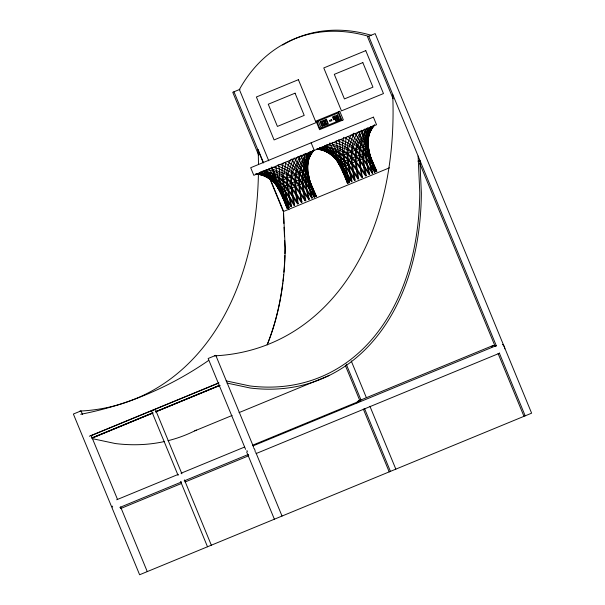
<?xml version="1.0" encoding="UTF-8"?>
<svg xmlns="http://www.w3.org/2000/svg" width="605" height="605" viewBox="0 0 605 605"><rect width="100%" height="100%" fill="white"/><g stroke="black" fill="none" stroke-linecap="round" stroke-linejoin="round"><path stroke-width="0.91" d="M291.852 158.986L294.121 163.032L297.078 166.42L300.193 168.818L302.334 172.115L315.772 196.58C309.73 182.392 302.5 164.628 312.914 150.501M352.307 134.068L354.575 138.114L357.532 141.502L360.648 143.899L362.788 147.196L376.227 171.661C370.184 157.474 362.955 139.71 373.368 125.583M285.696 162.231L284.584 171.57L283.367 175.745L283.397 179.919L285.091 190.756L289.205 207.53L281.166 192.375L275.683 178.914L275.388 175.359L273.921 171.359L271.448 168.107M346.151 137.312L345.039 146.652L343.829 150.826L343.852 155.001L345.546 165.838L349.667 182.612L341.621 167.456L336.138 153.995L335.851 150.441L334.384 146.44L331.903 143.188M294.166 157.89L301.298 168.356L315.931 196.512C309.624 182.271 302.455 164.265 313.481 150.267M355.127 133.614L361.752 143.438L376.386 171.593C370.079 157.353 362.909 139.347 373.943 125.348M306.78 153.541C305.268 168.5 308.535 183.602 312.278 198.016C303.793 185.168 295.474 169.158 279.57 164.379M367.341 127.723C365.556 142.977 368.944 158.397 372.733 173.098C364.248 160.249 355.929 144.24 340.025 139.46M305.018 154.275L304.202 158.881L301.373 164.651L298.908 173.529L298.711 185.145L301.419 202.493C294.779 193.449 288.373 183.02 278.058 177.938C272.076 175.42 265.867 173.514 259.462 172.425M365.473 129.349L364.656 133.962L361.828 139.732L359.37 148.611L359.166 160.227L361.873 177.575C355.241 168.53 348.828 158.102 338.52 153.02C332.531 150.501 326.322 148.596 319.916 147.507M283.132 163.078C279.434 178.052 285.81 193.192 288.903 207.651C281.257 194.984 276.954 180.827 268.9 168.44M343.761 137.335C339.7 152.551 346.181 168.024 349.365 182.733C341.712 170.065 337.409 155.909 329.362 143.521M293.107 158.964L288.003 173.839L287.345 178.293L288.169 189.494L291.595 206.547L282.701 191.74L273.157 179.957L271.978 176.766L269.323 173.257L265.497 170.557M353.834 133.183L348.457 148.921L347.799 153.375L348.624 164.575L352.049 181.621L343.156 166.821L333.612 155.039L332.432 151.847L329.778 148.338L325.951 145.639M310.985 151.431L302.893 171.888L303.286 178.195L302.795 183.459L305.805 200.686C296.768 186.272 284.176 170.943 265.776 169.823M371.447 126.513L363.355 146.97L363.741 153.277L363.25 158.54L366.259 175.768C357.222 161.353 344.631 146.017 326.231 144.905M309.798 151.923C301.101 167.093 300.375 184.207 305.215 200.928L294.915 186.711L290.839 183.323L286.573 178.611L277.355 174.55L264.105 170.618M370.252 127.005C361.556 142.167 360.83 159.289 365.67 176.01L355.369 161.792L351.293 158.404L347.028 153.693L337.809 149.632L324.56 145.699M290.672 159.803C282.762 174.399 288.139 191.619 291.164 206.721C282.406 194.878 277.945 180.683 275.842 166.299M351.127 134.885C343.216 149.48 348.593 166.7 351.626 181.803C342.725 169.733 338.195 155.235 336.198 140.564M300.065 155.931L292.744 171.888L291.557 176.562L291.723 188.026L294.673 205.276C287.103 190.802 275.313 178.861 260.452 172.259M360.519 131.013L353.199 146.962L352.012 151.643L352.178 163.108L355.127 180.358C347.557 165.883 335.767 153.942 320.907 147.34M297.91 156.687C287.239 170.784 290.808 189.599 294.151 205.488L284.66 190.938L280.849 187.444L276.916 182.589L264.627 175.193L259.258 172.75M358.364 131.769C347.701 145.865 351.263 164.681 354.606 180.57L345.115 166.02L341.303 162.526L337.378 157.671L325.082 150.274L319.712 147.832M306.047 153.337L299.414 165.46L295.732 174.837L296.034 181.182L295.52 186.461L298.227 203.809C289.568 189.062 276.568 174.149 258.154 173.37M366.501 128.411L359.869 140.534L356.194 149.919L356.489 156.264L355.974 161.543L358.689 178.891C350.023 164.144 337.023 149.231 318.608 148.452M313.708 150.615C302.818 164.643 304.791 183.239 309.299 199.249C300.473 185.614 289.742 169.755 272.242 167.267M374.616 124.963C363.272 139.339 365.148 157.776 369.753 174.331C360.928 160.696 350.197 144.837 332.697 142.349M310.615 151.341C305.873 158.041 302.077 165.415 299.604 173.242C299.452 183.02 299.709 192.609 302.024 202.244C292.994 187.285 279.434 172.364 260.626 171.85M371.069 126.422C366.327 133.123 362.531 140.496 360.058 148.323C359.907 158.102 360.164 167.683 362.486 177.325C353.547 162.707 340.418 147.779 321.951 147.075M313.352 150.214L308.898 156.945L306.909 170.232L308.784 175.926L309.427 180.729L314.539 197.086C306.553 184.646 300.405 169.408 287.231 161.384M373.807 125.296L369.352 132.026L367.371 145.313L369.247 151.008L369.882 155.81L375.002 172.168C367.008 159.728 360.86 144.489 347.686 136.465M313.587 150.66C302.001 164.356 304.383 183.474 308.777 199.461L298.711 185.145L290.755 176.887L286.619 174.414L270.178 168.25M374.54 124.993C362.554 138.802 364.641 158.253 369.231 174.542L359.166 160.227L351.21 151.968L347.073 149.488L329.763 143.022M304.292 153.942C292.026 167.706 293.894 187.452 297.645 204.051C291.179 194.976 285.023 184.434 274.836 179.269C269.157 176.35 263.009 174.565 256.724 173.552M364.755 129.024C352.481 142.78 354.349 162.533 358.099 179.133C351.634 170.058 345.478 159.516 335.291 154.343C329.612 151.431 323.463 149.647 317.179 148.633M312.21 151.091L307.62 157.474C306.259 171.132 307.34 184.926 311.855 198.19L302.266 183.678L294.96 175.155L291.36 172.455L277.256 165.498M372.665 126.173L368.074 132.555C366.713 146.213 367.795 160.007 372.309 173.272L362.728 158.76L355.415 150.237L351.815 147.537L337.711 140.579M308.86 152.475L304.202 158.881C307.083 171.684 310.327 184.51 314.237 197.207L305.344 182.407L298.908 173.529L295.989 170.549L292.185 168.44L284.811 162.594M369.322 127.549L364.656 133.962C367.537 146.765 370.782 159.591 374.692 172.289L365.806 157.489L359.37 148.611L356.443 145.631L352.639 143.521L345.274 137.675M239.958 89.321L232.751 92.293L258.645 155.122M338.671 112.704L316.975 121.643L319.841 128.6L341.538 119.654M257.238 173.453C264.181 174.663 269.898 178.725 274.95 183.406L307.363 170.043M317.693 148.535C324.643 149.737 330.353 153.806 335.404 158.487L367.817 145.124M256.664 173.688C265.391 175.503 274.262 180.108 278.081 188.586L308.784 175.926M317.126 148.769C325.853 150.584 334.716 155.19 338.535 163.668L369.247 151.008M263.024 170.723C271.055 176.108 276.092 184.328 280.591 192.617L309.843 180.555M324.189 146.365C331.903 151.651 336.645 159.705 341.046 167.691L370.298 155.636M389.416 167.842L283.344 211.561L266.533 170.769M418.131 160.998L419.862 160.28L421.367 193.033A283.405 192.556 67.6 0 1 250.077 387.994L227.026 383.078M418.153 161.603L419.893 160.892M89.351 436.228L218.904 382.829M90.871 435.774L218.677 383.094M91.778 437.975L152.642 412.89M156.113 411.461L219.585 385.294M92.02 438.028L152.883 412.943M155.493 411.869L219.834 385.347M92.21 438.065L153.073 412.981M155.674 411.907L220.016 385.393M194.727 430.881L232.116 415.469M239.066 412.602L329.491 375.334M116.674 499.768L178.407 474.32M181.016 473.246L244.488 447.087M358.213 401.077L492.977 345.531M252.572 445.219L360.784 400.616M252.996 445.893L496.471 345.538M119.835 507.421L181.56 481.973M184.17 480.899L248.511 454.378M120.463 508.623L181.545 483.448M185.039 482.011L248.746 455.754M256.149 453.546L499.624 353.191M317.33 149.117L324.371 150.569L330.141 152.793L332.205 155.621L336.062 158.215L348.132 183.239L340.433 156.415L339.624 152.558L340.146 148.664L339.859 144.179L338.611 139.71M255.991 173.854L263.909 175.488L269.679 177.711L271.751 180.54L275.6 183.133L287.677 208.158L279.979 181.334L279.17 177.477L279.691 173.59L279.404 169.105L278.156 164.628M226.104 380.878L249.789 385.929A281.242 191.089 67.6 0 0 419.779 192.458L418.108 156.014M92.263 438.625L115.313 443.541A283.405 192.556 67.6 0 0 164.454 441.529M317.209 149.17C328.659 150.032 336.259 158.608 342.853 166.95L347.973 183.307L341.046 167.691M255.915 173.892C267.682 174.671 275.683 183.209 282.399 191.868L287.519 208.226L280.591 192.617M338.535 163.668L341.47 167.524L347.55 183.481L341.621 167.456L335.404 158.487M278.081 188.586L281.015 192.443L287.095 208.4L281.166 192.375L274.95 183.406M368.74 36.239L496.433 346.052M499.314 353.033L525.193 415.832M393.053 98.698L367.515 36.746L375.16 33.593L531.621 413.177L139.619 574.75L73.379 414.039L81.025 410.886L82.462 414.38M419.666 163.274L495.2 346.521M498.074 353.501L523.968 416.331M338.482 111.812L342.037 120.418M338.218 112.885L341.084 119.843M318.275 121.106L321.142 128.063M311.136 142.803L314.267 150.403M268.756 160.824L239.383 89.555A188.087 138.008 67.6 0 1 368.536 36.323M271.282 166.942L288.925 209.754M351.202 360.852L366.32 397.53M369.92 406.265L395.836 469.147M263.477 162.654L258.116 149.639A348.261 236.623 67.6 0 1 258.464 164.628M266.344 169.597L283.511 211.251L285.174 247.687A281.242 191.089 67.6 0 1 267.138 344.91M233.976 91.786L263.311 162.957M346.211 364.097L360.951 399.86M364.55 408.579L390.429 471.378M345.326 365.42L360.073 401.198M363.31 409.048L389.204 471.877M253.593 447.05L215.788 355.339L208.143 358.493L245.585 449.333M255.749 452.29L282.028 516.05M246.666 451.95L274.383 519.203M181.901 473.791L155.341 409.351L151.522 410.931L178.082 475.364M184.419 479.886L211.334 545.196M180.593 481.459L207.507 546.769M91.105 435.343L117.385 499.102M120.622 506.967L147.265 571.604M80.057 411.287L79.966 411.075A348.261 236.623 67.6 0 0 258.411 173.915M361.563 130.249L365.844 145.941L376.809 171.419L364.127 142.462L361.828 139.732L360.058 135.86L359.521 131.807M301.108 155.167L305.389 170.86L316.347 196.338L303.672 167.381L301.373 164.651L299.596 160.779L299.067 156.725M283.458 214.057L283.889 223.487M284.063 227.253L284.494 236.684M284.668 240.457L285.008 247.997A281.242 191.089 67.6 0 1 284.917 253.631M208.717 360.376A620.639 455.383 67.6 0 1 80.73 414.296M392.713 94.403A348.261 236.623 67.6 0 1 214.563 355.846M284.864 255.499A281.242 191.089 67.6 0 1 284.531 262.948M284.426 264.801A281.242 191.089 67.6 0 1 283.881 272.152M283.632 274.889A281.242 191.089 67.6 0 1 282.959 281.212M282.739 283.004A281.242 191.089 67.6 0 1 267.312 344.381M196.36 430.049A283.405 192.556 67.6 0 1 168.046 440.69M253.601 447.882A4.137 3.04 67.6 0 1 255.174 451.708M502.415 344.404A4.137 3.04 67.6 0 1 504.759 348.835M112.674 507.05A4.137 2.813 67.6 0 1 112.175 506.098M247.437 451.504A4.137 2.813 67.6 0 1 246.938 450.551M356.837 402.96A4.137 2.813 67.6 0 1 358.939 400.933M491.6 347.414A4.137 2.813 67.6 0 1 495.276 345.894M282.686 45.042A188.087 138.008 67.6 0 1 371.13 35.256M365.775 50.631L323.773 67.942L341.47 110.874L383.472 93.563L365.775 50.631M298.394 79.686L256.391 96.997L274.088 139.929L316.09 122.618L298.394 79.686M362.826 62.595L334.3 74.347L344.426 98.918L372.952 87.158L362.826 62.595M295.059 93.185L268.265 104.226L277.415 126.43L304.209 115.389L295.059 93.185M339.783 111.275L316.022 121.068L319.576 129.674L343.337 119.881L339.783 111.275M320.786 121.507L320.083 121.794L322.057 126.581L322.752 126.286L320.786 121.507M323.804 120.304L321.701 121.166L323.615 125.81L325.724 124.948L323.804 120.304M326.435 119.261L324.333 120.13L326.246 124.774L328.349 123.904L326.435 119.261M334.573 116.054L332.47 116.924L333.65 119.79L335.057 119.215L335.843 121.129L336.546 120.834L334.573 116.054M337.628 114.912L335.525 115.782L337.439 120.425L339.541 119.556L337.628 114.912M323.599 121.159L322.45 121.628L323.826 124.963L324.968 124.486L323.599 121.159M326.224 120.115L325.074 120.584L326.45 123.927L327.6 123.45L326.224 120.115M334.346 116.999L333.302 117.43L333.884 118.845L334.928 118.421L334.346 116.999M337.356 116.016L336.493 116.372L337.711 119.321L338.573 118.966L337.356 116.016M331.51 119.646L329.4 120.508L329.801 121.469L331.903 120.599L331.51 119.646M373.414 117.136L250.682 167.721L253.813 175.321L376.544 124.736L373.414 117.136"/></g></svg>
